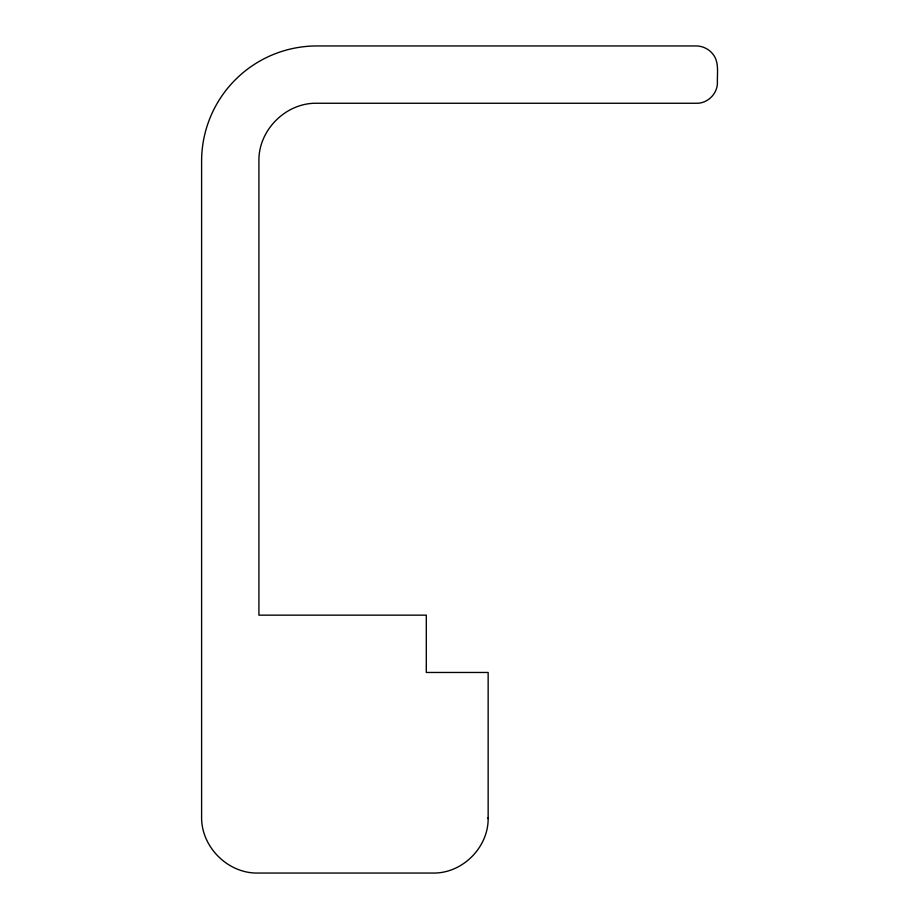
<?xml version="1.0" encoding="UTF-8"?>
<svg xmlns="http://www.w3.org/2000/svg" width="919" height="919" viewBox="0 0 919 919"><rect width="100%" height="100%" fill="white"/><g stroke="black" fill="none" stroke-linecap="round" stroke-linejoin="round"><path stroke-width="1.38" d="M488.15 817.611C488.839 847.261 462.372 873.739 432.723 873.05L258.09 873.05C227.878 873.751 200.905 846.778 201.606 816.566L201.606 161.216A115.266 115.266 0 0 1 316.871 45.95L696.131 45.95C702.334 45.95 708.446 48.776 712.42 53.543C719.451 61.424 717.096 72.9 717.394 82.434C717.659 93.577 707.71 103.514 696.579 103.261L316.871 103.261C285.866 102.549 258.193 130.222 258.917 161.216L258.917 615.156L426.301 615.156L426.301 672.467L488.15 672.467L488.15 818.542"/></g></svg>
